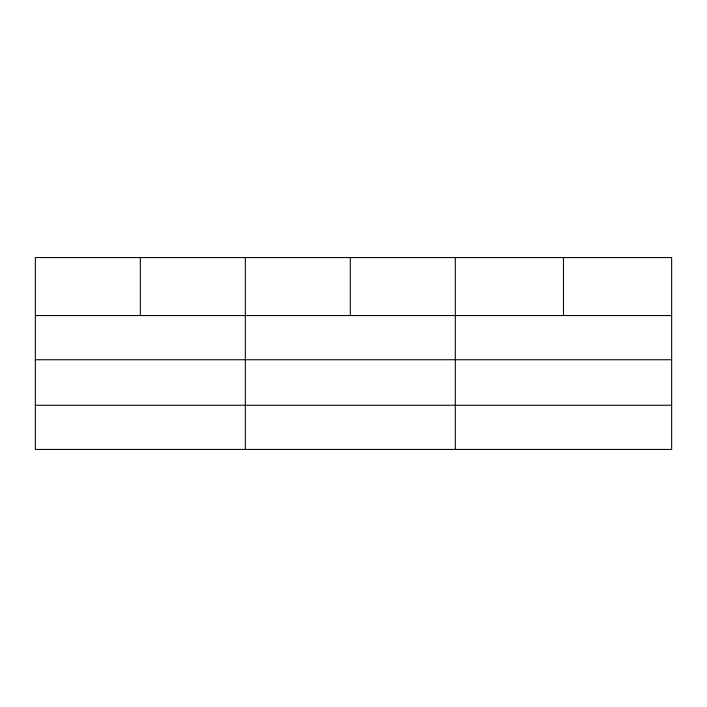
<?xml version="1.0" encoding="UTF-8"?>
<svg xmlns="http://www.w3.org/2000/svg" width="707" height="707" viewBox="0 0 707 707"><rect width="100%" height="100%" fill="white"/><g stroke="black" fill="none" stroke-linecap="round" stroke-linejoin="round"><path stroke-width="1.06" d="M35.35 315.561L671.65 315.561M35.35 359.739L671.65 359.739M35.35 405.261L671.65 405.261M563.479 257.56L563.479 315.561M455.308 257.56L455.308 449.44M350.318 257.56L350.318 315.561M245.329 257.56L245.329 449.44M140.34 257.56L140.34 315.561M671.65 257.56L35.35 257.56L35.35 449.44L671.65 449.44L671.65 257.56"/></g></svg>
